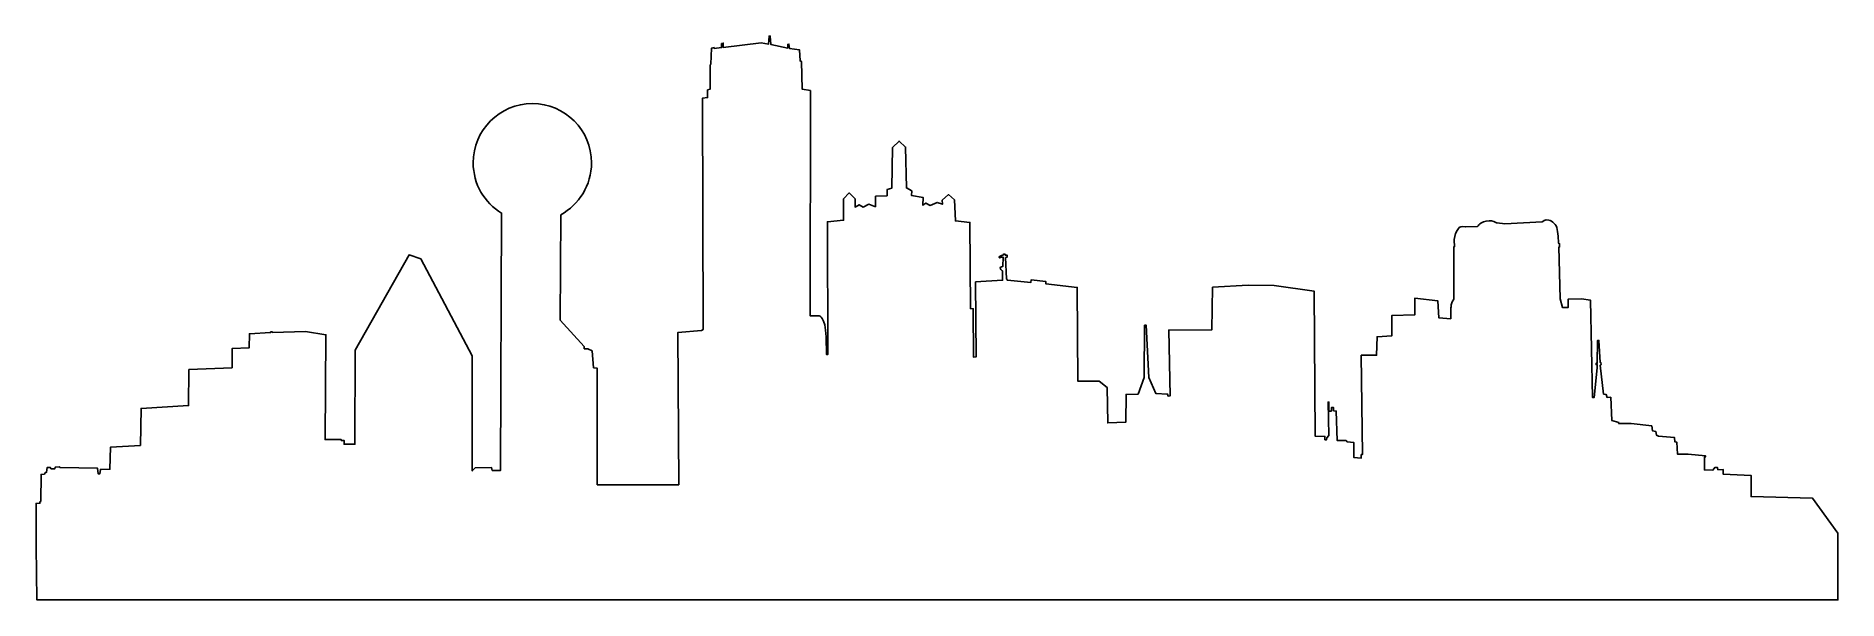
# Model space of a CAD drawing. Header units: centimetres. Extents: x -11.2 to 11.2, y -3.5 to 3.5.
import ezdxf

# ---------------------------------------------------------------- set-up
doc = ezdxf.new("R2010")
doc.units = ezdxf.units.CM
doc.header["$MEASUREMENT"] = 0
doc.layers.add('Camada 1', color=7, linetype='Continuous')

msp = doc.modelspace()

# ---------------------------------------------------------------- linework, layer by layer
at = {"layer": 'Camada 1'}
msp.add_open_spline([(-4.68311, 1.28656), (-4.4544, 1.41152), (-4.29931, 1.65425), (-4.29931, 1.93323), (-4.29931, 1.93323), (-4.29931, 2.33995), (-4.62901, 2.66964), (-5.03572, 2.66964), (-5.03572, 2.66964), (-5.44243, 2.66964), (-5.77213, 2.33994), (-5.77213, 1.93323), (-5.77213, 1.93323), (-5.77213, 1.66716), (-5.63103, 1.43407), (-5.4196, 1.30466), (-5.4196, 1.30466), (-5.4196, 1.30466), (-5.41889, 1.30574), (-5.41889, 1.30574), (-5.41889, 1.30574), (-5.41889, 1.30574), (-5.43162, -1.899), (-5.43162, -1.899), (-5.43162, -1.899), (-5.43162, -1.899), (-5.53555, -1.89899), (-5.53555, -1.89899), (-5.53555, -1.89899), (-5.53555, -1.89899), (-5.54317, -1.86346), (-5.54317, -1.86346), (-5.54317, -1.86346), (-5.54317, -1.86346), (-5.74597, -1.866), (-5.74597, -1.866), (-5.74597, -1.866), (-5.74597, -1.866), (-5.78402, -1.90402), (-5.78402, -1.90402), (-5.78402, -1.90402), (-5.78402, -1.90402), (-5.78653, -0.46911), (-5.78653, -0.46911), (-5.78653, -0.46911), (-5.78653, -0.46911), (-6.4255, 0.73527), (-6.4255, 0.73527), (-6.4255, 0.73527), (-6.4255, 0.73527), (-6.56996, 0.78599), (-6.56996, 0.78599), (-6.56996, 0.78599), (-6.56996, 0.78599), (-7.24182, -0.40059), (-7.24182, -0.40059), (-7.24182, -0.40059), (-7.24182, -0.40059), (-7.24439, -1.57198), (-7.24439, -1.57198), (-7.24439, -1.57198), (-7.24439, -1.57198), (-7.37877, -1.57197), (-7.37877, -1.57197), (-7.37877, -1.57197), (-7.37877, -1.57197), (-7.37877, -1.52376), (-7.37877, -1.52376), (-7.37877, -1.52376), (-7.37877, -1.52376), (-7.41425, -1.52376), (-7.41425, -1.52376), (-7.41425, -1.52376), (-7.41425, -1.52376), (-7.41425, -1.51365), (-7.41425, -1.51365), (-7.41425, -1.51365), (-7.41425, -1.51365), (-7.61456, -1.51365), (-7.61456, -1.51365), (-7.61456, -1.51365), (-7.61456, -1.51365), (-7.60445, -0.20793), (-7.60445, -0.20793), (-7.60445, -0.20793), (-7.60445, -0.20793), (-7.86054, -0.16994), (-7.86054, -0.16994), (-7.86054, -0.16994), (-7.86054, -0.16994), (-8.27125, -0.18005), (-8.27125, -0.18005), (-8.27125, -0.18005), (-8.27125, -0.18005), (-8.27125, -0.17238), (-8.27125, -0.17238), (-8.27125, -0.17238), (-8.27125, -0.17238), (-8.29409, -0.17238), (-8.29409, -0.17238), (-8.29409, -0.17238), (-8.29409, -0.17238), (-8.29409, -0.18259), (-8.29409, -0.18259), (-8.29409, -0.18259), (-8.29409, -0.18259), (-8.55777, -0.19526), (-8.55777, -0.19526), (-8.55777, -0.19526), (-8.55777, -0.19526), (-8.56028, -0.37269), (-8.56028, -0.37269), (-8.56028, -0.37269), (-8.56028, -0.37269), (-8.77324, -0.38036), (-8.77324, -0.38036), (-8.77324, -0.38036), (-8.77324, -0.38036), (-8.77324, -0.61867), (-8.77324, -0.61867), (-8.77324, -0.61867), (-8.77324, -0.61867), (-9.31077, -0.64153), (-9.31077, -0.64153), (-9.31077, -0.64153), (-9.31077, -0.64153), (-9.31328, -1.09026), (-9.31328, -1.09026), (-9.31328, -1.09026), (-9.31328, -1.09026), (-9.90404, -1.12569), (-9.90404, -1.12569), (-9.90404, -1.12569), (-9.90404, -1.12569), (-9.9142, -1.58718), (-9.9142, -1.58718), (-9.9142, -1.58718), (-9.9142, -1.58718), (-10.28687, -1.60996), (-10.28687, -1.60996), (-10.28687, -1.60996), (-10.28687, -1.60996), (-10.29192, -1.8838), (-10.29192, -1.8838), (-10.29192, -1.8838), (-10.29192, -1.8838), (-10.41111, -1.88637), (-10.41111, -1.88637), (-10.41111, -1.88637), (-10.41111, -1.88637), (-10.41873, -1.94214), (-10.41873, -1.94214), (-10.41873, -1.94214), (-10.41873, -1.94214), (-10.43902, -1.94215), (-10.43902, -1.94215), (-10.43902, -1.94215), (-10.43902, -1.94215), (-10.44664, -1.87114), (-10.44664, -1.87114), (-10.44664, -1.87114), (-10.44664, -1.87114), (-10.91059, -1.86093), (-10.91059, -1.86093), (-10.91059, -1.86093), (-10.91059, -1.86093), (-10.92332, -1.85336), (-10.92332, -1.85336), (-10.92332, -1.85336), (-10.92332, -1.85336), (-10.97404, -1.85593), (-10.97404, -1.85593), (-10.97404, -1.85593), (-10.97404, -1.85593), (-10.97909, -1.87871), (-10.97909, -1.87871), (-10.97909, -1.87871), (-10.97909, -1.87871), (-11.0247, -1.87625), (-11.0247, -1.87625), (-11.0247, -1.87625), (-11.0247, -1.87625), (-11.03486, -1.86093), (-11.03486, -1.86093), (-11.03486, -1.86093), (-11.03486, -1.86093), (-11.07285, -1.86092), (-11.07285, -1.86092), (-11.07285, -1.86092), (-11.07285, -1.86092), (-11.08047, -1.9218), (-11.08047, -1.9218), (-11.08047, -1.9218), (-11.08047, -1.9218), (-11.10074, -1.92688), (-11.10074, -1.92688), (-11.10074, -1.92688), (-11.10074, -1.92688), (-11.10836, -1.94466), (-11.10836, -1.94466), (-11.10836, -1.94466), (-11.10836, -1.94466), (-11.14892, -1.94723), (-11.14892, -1.94723), (-11.14892, -1.94723), (-11.14892, -1.94723), (-11.15397, -2.28442), (-11.15397, -2.28442), (-11.15397, -2.28442), (-11.15397, -2.28442), (-11.16413, -2.2895), (-11.16413, -2.2895), (-11.16413, -2.2895), (-11.16413, -2.2895), (-11.16413, -2.30717), (-11.16413, -2.30717), (-11.16413, -2.30717), (-11.16413, -2.30717), (-11.21229, -2.30971), (-11.21229, -2.30971), (-11.21229, -2.30971), (-11.21229, -2.30971), (-11.20972, -2.84464), (-11.20972, -2.84464), (-11.20972, -2.84464), (-11.20972, -2.84464), (-11.2021, -3.51155), (-11.2021, -3.51155), (-11.2021, -3.51155), (-11.2021, -3.51155), (11.21231, -3.51155), (11.21231, -3.51155), (11.21231, -3.51155), (11.21231, -3.51155), (11.21231, -2.67989), (11.21231, -2.67989), (11.21231, -2.67989), (11.21231, -2.67989), (10.8964, -2.24383), (10.8964, -2.24383), (10.8964, -2.24383), (10.8964, -2.24383), (10.13062, -2.22351), (10.13062, -2.22351), (10.13062, -2.22351), (10.13062, -2.22351), (10.13062, -1.95975), (10.13062, -1.95975), (10.13062, -1.95975), (10.13062, -1.95975), (9.78333, -1.94464), (9.78333, -1.94464), (9.78333, -1.94464), (9.78333, -1.94464), (9.78333, -1.88633), (9.78333, -1.88633), (9.78333, -1.88633), (9.78333, -1.88633), (9.71737, -1.8889), (9.71737, -1.8889), (9.71737, -1.8889), (9.71737, -1.8889), (9.71491, -1.86347), (9.71491, -1.86347), (9.71491, -1.86347), (9.71491, -1.86347), (9.67934, -1.86346), (9.67934, -1.86346), (9.67934, -1.86346), (9.67934, -1.86346), (9.65656, -1.89389), (9.65656, -1.89389), (9.65656, -1.89389), (9.65656, -1.89389), (9.55004, -1.89143), (9.55004, -1.89143), (9.55004, -1.89143), (9.55004, -1.89143), (9.55004, -1.73167), (9.55004, -1.73167), (9.55004, -1.73167), (9.55004, -1.73167), (9.56271, -1.7291), (9.56271, -1.7291), (9.56271, -1.7291), (9.56271, -1.7291), (9.56271, -1.71643), (9.56271, -1.71643), (9.56271, -1.71643), (9.56271, -1.71643), (9.34729, -1.69608), (9.34729, -1.69608), (9.34729, -1.69608), (9.34729, -1.69608), (9.21542, -1.69608), (9.21542, -1.69608), (9.21542, -1.69608), (9.21542, -1.69608), (9.20788, -1.54656), (9.20788, -1.54656), (9.20788, -1.54656), (9.20788, -1.54656), (9.18253, -1.54399), (9.18253, -1.54399), (9.18253, -1.54399), (9.18253, -1.54399), (9.17988, -1.48822), (9.17988, -1.48822), (9.17988, -1.48822), (9.17988, -1.48822), (8.9771, -1.47301), (8.9771, -1.47301), (8.9771, -1.47301), (8.9771, -1.47301), (8.95435, -1.46034), (8.95435, -1.46034), (8.95435, -1.46034), (8.95435, -1.46034), (8.94668, -1.41467), (8.94668, -1.41467), (8.94668, -1.41467), (8.94668, -1.41467), (8.90358, -1.40456), (8.90358, -1.40456), (8.90358, -1.40456), (8.90358, -1.40456), (8.89593, -1.34368), (8.89593, -1.34368), (8.89593, -1.34368), (8.89593, -1.34368), (8.6373, -1.31323), (8.6373, -1.31323), (8.6373, -1.31323), (8.6373, -1.31323), (8.48266, -1.31323), (8.48266, -1.31323), (8.48266, -1.31323), (8.48266, -1.31323), (8.48533, -1.30056), (8.48533, -1.30056), (8.48533, -1.30056), (8.48533, -1.30056), (8.3991, -1.27781), (8.3991, -1.27781), (8.3991, -1.27781), (8.3991, -1.27781), (8.38378, -0.98619), (8.38378, -0.98619), (8.38378, -0.98619), (8.38378, -0.98619), (8.33822, -0.98876), (8.33822, -0.98876), (8.33822, -0.98876), (8.33822, -0.98876), (8.32801, -0.9532), (8.32801, -0.9532), (8.32801, -0.9532), (8.32801, -0.9532), (8.29512, -0.94823), (8.29512, -0.94823), (8.29512, -0.94823), (8.29512, -0.94823), (8.25445, -0.58816), (8.25445, -0.58816), (8.25445, -0.58816), (8.25445, -0.58816), (8.26469, -0.58059), (8.26469, -0.58059), (8.26469, -0.58059), (8.26469, -0.58059), (8.25958, -0.5527), (8.25958, -0.5527), (8.25958, -0.5527), (8.25958, -0.5527), (8.25202, -0.55269), (8.25202, -0.55269), (8.25202, -0.55269), (8.25202, -0.55269), (8.23681, -0.27885), (8.23681, -0.27885), (8.23681, -0.27885), (8.23681, -0.27885), (8.2216, -0.27884), (8.2216, -0.27884), (8.2216, -0.27884), (8.2216, -0.27884), (8.21652, -0.56279), (8.21652, -0.56279), (8.21652, -0.56279), (8.21652, -0.56279), (8.20141, -0.5628), (8.20141, -0.5628), (8.20141, -0.5628), (8.20141, -0.5628), (8.20141, -0.58058), (8.20141, -0.58058), (8.20141, -0.58058), (8.20141, -0.58058), (8.21652, -0.58058), (8.21652, -0.58058), (8.21652, -0.58058), (8.21652, -0.58058), (8.21652, -0.6186), (8.21652, -0.6186), (8.21652, -0.6186), (8.21652, -0.6186), (8.1785, -0.98875), (8.1785, -0.98875), (8.1785, -0.98875), (8.1785, -0.98875), (8.15564, -0.98875), (8.15564, -0.98875), (8.15564, -0.98875), (8.15564, -0.98875), (8.13286, 0.22063), (8.13286, 0.22063), (8.13286, 0.22063), (8.13286, 0.22063), (8.01875, 0.23841), (8.01875, 0.23841), (8.01875, 0.23841), (8.01875, 0.23841), (7.85656, 0.23584), (7.85656, 0.23584), (7.85656, 0.23584), (7.85656, 0.23584), (7.85656, 0.13186), (7.85656, 0.13186), (7.85656, 0.13186), (7.85656, 0.13186), (7.783, 0.13187), (7.783, 0.13187), (7.783, 0.13187), (7.783, 0.13187), (7.75511, 0.23839), (7.75511, 0.23839), (7.75511, 0.23839), (7.75511, 0.23839), (7.7399, 0.88493), (7.7399, 0.88493), (7.7399, 0.88493), (7.7399, 0.88493), (7.74746, 0.88493), (7.74746, 0.88493), (7.74746, 0.88493), (7.74746, 0.88493), (7.74746, 0.92549), (7.74746, 0.92549), (7.74746, 0.92549), (7.74746, 0.92549), (7.73479, 0.93054), (7.73479, 0.93054), (7.73479, 0.93054), (7.73479, 0.93054), (7.73233, 1.03452), (7.71958, 1.10297), (7.71958, 1.10297), (7.70691, 1.17142), (7.65624, 1.20441), (7.61306, 1.21962), (7.61306, 1.21962), (7.56996, 1.23483), (7.53197, 1.19679), (7.53197, 1.19679), (7.53197, 1.19679), (7.53197, 1.19679), (7.06805, 1.17142), (7.06805, 1.17142), (7.06805, 1.17142), (7.03249, 1.17653), (6.96161, 1.18663), (6.96161, 1.18663), (6.96161, 1.18663), (6.91851, 1.21452), (6.8703, 1.21198), (6.8703, 1.21198), (6.8703, 1.21198), (6.76121, 1.20441), (6.72576, 1.13848), (6.72576, 1.13848), (6.72576, 1.13848), (6.72576, 1.13848), (6.57624, 1.13343), (6.57624, 1.13343), (6.57624, 1.13343), (6.52547, 1.15116), (6.50015, 1.12581), (6.50015, 1.12581), (6.50015, 1.12581), (6.41138, 1.04215), (6.44181, 0.89001), (6.44181, 0.89001), (6.44181, 0.89001), (6.44181, 0.89001), (6.4317, 0.88496), (6.4317, 0.88496), (6.4317, 0.88496), (6.4317, 0.88496), (6.4317, 0.23588), (6.4317, 0.23588), (6.4317, 0.23588), (6.39614, 0.19278), (6.39614, 0.1269), (6.39614, 0.1269), (6.39614, 0.1269), (6.39614, 0.1269), (6.39368, -0.01007), (6.39368, -0.01007), (6.39368, -0.01007), (6.39368, -0.01007), (6.24406, 0.0026), (6.24406, 0.0026), (6.24406, 0.0026), (6.24406, 0.0026), (6.23395, 0.21302), (6.23395, 0.21302), (6.23395, 0.21302), (6.23395, 0.21302), (5.94743, 0.24858), (5.94743, 0.24858), (5.94743, 0.24858), (5.94743, 0.24858), (5.94743, 0.04072), (5.94743, 0.04072), (5.94743, 0.04072), (5.94743, 0.04072), (5.65835, 0.03051), (5.65835, 0.03051), (5.65835, 0.03051), (5.65835, 0.03051), (5.66092, -0.22047), (5.66092, -0.22047), (5.66092, -0.22047), (5.66092, -0.22047), (5.47584, -0.23314), (5.47584, -0.23314), (5.47584, -0.23314), (5.47584, -0.23314), (5.47073, -0.46388), (5.47073, -0.46388), (5.47073, -0.46388), (5.47073, -0.46388), (5.28062, -0.46389), (5.28062, -0.46389), (5.28062, -0.46389), (5.28062, -0.46389), (5.29329, -1.70116), (5.29329, -1.70116), (5.29329, -1.70116), (5.29329, -1.70116), (5.28062, -1.70116), (5.28062, -1.70116), (5.28062, -1.70116), (5.28062, -1.70116), (5.28062, -1.74426), (5.28062, -1.74426), (5.28062, -1.74426), (5.28062, -1.74426), (5.18931, -1.73915), (5.18931, -1.73915), (5.18931, -1.73915), (5.18931, -1.73915), (5.18674, -1.54905), (5.18674, -1.54905), (5.18674, -1.54905), (5.18674, -1.54905), (5.10318, -1.5414), (5.10318, -1.5414), (5.10318, -1.5414), (5.10318, -1.5414), (5.09043, -1.52619), (5.09043, -1.52619), (5.09043, -1.52619), (5.09043, -1.52619), (4.97888, -1.52362), (4.97888, -1.52362), (4.97888, -1.52362), (4.97888, -1.52362), (4.96877, -1.15855), (4.96877, -1.15855), (4.96877, -1.15855), (4.96877, -1.15855), (4.93578, -1.15598), (4.93578, -1.15598), (4.93578, -1.15598), (4.93578, -1.15598), (4.93578, -1.11545), (4.93578, -1.11545), (4.93578, -1.11545), (4.93578, -1.11545), (4.9079, -1.11546), (4.9079, -1.11546), (4.9079, -1.11546), (4.9079, -1.11546), (4.9079, -1.15856), (4.9079, -1.15856), (4.9079, -1.15856), (4.9079, -1.15856), (4.87747, -1.15856), (4.87747, -1.15856), (4.87747, -1.15856), (4.87747, -1.15856), (4.87747, -1.04701), (4.87747, -1.04701), (4.87747, -1.04701), (4.87747, -1.04701), (4.86734, -1.04701), (4.86734, -1.04701), (4.86734, -1.04701), (4.86734, -1.04701), (4.87747, -1.46275), (4.87747, -1.46275), (4.87747, -1.46275), (4.87747, -1.46275), (4.84956, -1.49074), (4.84956, -1.49074), (4.84956, -1.49074), (4.84956, -1.49074), (4.84702, -1.51863), (4.84702, -1.51863), (4.84702, -1.51863), (4.84702, -1.51863), (4.82678, -1.51609), (4.82678, -1.51609), (4.82678, -1.51609), (4.82678, -1.51609), (4.82678, -1.47553), (4.82678, -1.47553), (4.82678, -1.47553), (4.82678, -1.47553), (4.70759, -1.47296), (4.70759, -1.47296), (4.70759, -1.47296), (4.70759, -1.47296), (4.69235, 0.33478), (4.69235, 0.33478), (4.69235, 0.33478), (4.69235, 0.33478), (4.19798, 0.4032), (4.19798, 0.4032), (4.19798, 0.4032), (4.19798, 0.4032), (3.87344, 0.40831), (3.87344, 0.40831), (3.87344, 0.40831), (3.87344, 0.40831), (3.42973, 0.38296), (3.42973, 0.38296), (3.42973, 0.38296), (3.42973, 0.38296), (3.42206, -0.14697), (3.42206, -0.14697), (3.42206, -0.14697), (3.42206, -0.14697), (2.88459, -0.14954), (2.88459, -0.14954), (2.88459, -0.14954), (2.88459, -0.14954), (2.89991, -0.97097), (2.89991, -0.97097), (2.89991, -0.97097), (2.89991, -0.97097), (2.87705, -0.97354), (2.87705, -0.97354), (2.87705, -0.97354), (2.87705, -0.97354), (2.86948, -0.94822), (2.86948, -0.94822), (2.86948, -0.94822), (2.86948, -0.94822), (2.72483, -0.94055), (2.72483, -0.94055), (2.72483, -0.94055), (2.72483, -0.94055), (2.63617, -0.7428), (2.63617, -0.7428), (2.63617, -0.7428), (2.63617, -0.7428), (2.60318, -0.09121), (2.60318, -0.09121), (2.60318, -0.09121), (2.60318, -0.09121), (2.58282, -0.0912), (2.58282, -0.0912), (2.58282, -0.0912), (2.58282, -0.0912), (2.57785, -0.74033), (2.57785, -0.74033), (2.57785, -0.74033), (2.57785, -0.74033), (2.50176, -0.94819), (2.50176, -0.94819), (2.50176, -0.94819), (2.50176, -0.94819), (2.35222, -0.95073), (2.35222, -0.95073), (2.35222, -0.95073), (2.35222, -0.95073), (2.34965, -1.29802), (2.34965, -1.29802), (2.34965, -1.29802), (2.34965, -1.29802), (2.12401, -1.30569), (2.12401, -1.30569), (2.12401, -1.30569), (2.12401, -1.30569), (2.11647, -0.86442), (2.11647, -0.86442), (2.11647, -0.86442), (2.11647, -0.86442), (2.01749, -0.78843), (2.01749, -0.78843), (2.01749, -0.78843), (2.01749, -0.78843), (1.75386, -0.78843), (1.75386, -0.78843), (1.75386, -0.78843), (1.75386, -0.78843), (1.74629, 0.38042), (1.74629, 0.38042), (1.74629, 0.38042), (1.74629, 0.38042), (1.35579, 0.42352), (1.35579, 0.42352), (1.35579, 0.42352), (1.35579, 0.42352), (1.35322, 0.45641), (1.35322, 0.45641), (1.35322, 0.45641), (1.35322, 0.45641), (1.17071, 0.47419), (1.17071, 0.47419), (1.17071, 0.47419), (1.17071, 0.47419), (1.16814, 0.44376), (1.16814, 0.44376), (1.16814, 0.44376), (1.16814, 0.44376), (0.87662, 0.46919), (0.87662, 0.46919), (0.87662, 0.46919), (0.87662, 0.46919), (0.86395, 0.48686), (0.86395, 0.48686), (0.86395, 0.48686), (0.86395, 0.48686), (0.85374, 0.75311), (0.85374, 0.75311), (0.85374, 0.75311), (0.85374, 0.75311), (0.87152, 0.75565), (0.87152, 0.75565), (0.87152, 0.75565), (0.87152, 0.75565), (0.87409, 0.781), (0.87409, 0.781), (0.87409, 0.781), (0.87409, 0.781), (0.84864, 0.781), (0.84864, 0.781), (0.84864, 0.781), (0.84864, 0.781), (0.84864, 0.79373), (0.84864, 0.79373), (0.84864, 0.79373), (0.84864, 0.79373), (0.82599, 0.79372), (0.82599, 0.79372), (0.82599, 0.79372), (0.82599, 0.79372), (0.82332, 0.78356), (0.82332, 0.78356), (0.82332, 0.78356), (0.79289, 0.78356), (0.77009, 0.75819), (0.77009, 0.75819), (0.77009, 0.75819), (0.77009, 0.75819), (0.78276, 0.74808), (0.78276, 0.74808), (0.78276, 0.74808), (0.79287, 0.76327), (0.82329, 0.75819), (0.82329, 0.75819), (0.82329, 0.75819), (0.82329, 0.75819), (0.82083, 0.64154), (0.82083, 0.64154), (0.82083, 0.64154), (0.82083, 0.64154), (0.78527, 0.64154), (0.78784, 0.61876), (0.78784, 0.61876), (0.79041, 0.59598), (0.81575, 0.58577), (0.81575, 0.58577), (0.81575, 0.58577), (0.81575, 0.58577), (0.81575, 0.46922), (0.81575, 0.46922), (0.81575, 0.46922), (0.81575, 0.46922), (0.48113, 0.44887), (0.48113, 0.44887), (0.48113, 0.44887), (0.48113, 0.44887), (0.4861, -0.48421), (0.4861, -0.48421), (0.4861, -0.48421), (0.4861, -0.48421), (0.45578, -0.48921), (0.45578, -0.48921), (0.45578, -0.48921), (0.45578, -0.48921), (0.4507, 0.11417), (0.4507, 0.11417), (0.4507, 0.11417), (0.4507, 0.11417), (0.41514, 0.11674), (0.41514, 0.11674), (0.41514, 0.11674), (0.41514, 0.11674), (0.41003, 1.18926), (0.41003, 1.18926), (0.41003, 1.18926), (0.41003, 1.18926), (0.23006, 1.20955), (0.23006, 1.20955), (0.23006, 1.20955), (0.23006, 1.20955), (0.21982, 1.47069), (0.21982, 1.47069), (0.21982, 1.47069), (0.21982, 1.47069), (0.14127, 1.53662), (0.14127, 1.53662), (0.14127, 1.53662), (0.14127, 1.53662), (0.06523, 1.4682), (0.06523, 1.4682), (0.06523, 1.4682), (0.06523, 1.4682), (0.0678, 1.41743), (0.0678, 1.41743), (0.0678, 1.41743), (0.0678, 1.41743), (0.00187, 1.44032), (0.00187, 1.44032), (0.00187, 1.44032), (0.00187, 1.44032), (-0.08433, 1.40227), (-0.08433, 1.40227), (-0.08433, 1.40227), (-0.08433, 1.40227), (-0.13754, 1.43016), (-0.13754, 1.43016), (-0.13754, 1.43016), (-0.13754, 1.43016), (-0.17553, 1.40479), (-0.17553, 1.40479), (-0.17553, 1.40479), (-0.17553, 1.40479), (-0.17302, 1.50118), (-0.17302, 1.50118), (-0.17302, 1.50118), (-0.17302, 1.50118), (-0.31756, 1.52653), (-0.31756, 1.52653), (-0.31756, 1.52653), (-0.31756, 1.52653), (-0.31499, 1.58236), (-0.31499, 1.58236), (-0.31499, 1.58236), (-0.31499, 1.58236), (-0.38092, 1.62035), (-0.38092, 1.62035), (-0.38092, 1.62035), (-0.38092, 1.62035), (-0.39103, 2.12745), (-0.39103, 2.12745), (-0.39103, 2.12745), (-0.39103, 2.12745), (-0.47218, 2.20352), (-0.47218, 2.20352), (-0.47218, 2.20352), (-0.47218, 2.20352), (-0.55327, 2.12491), (-0.55327, 2.12491), (-0.55327, 2.12491), (-0.55327, 2.12491), (-0.56343, 1.61781), (-0.56343, 1.61781), (-0.56343, 1.61781), (-0.56343, 1.61781), (-0.62174, 1.60008), (-0.62174, 1.60008), (-0.62174, 1.60008), (-0.62174, 1.60008), (-0.62174, 1.52147), (-0.62174, 1.52147), (-0.62174, 1.52147), (-0.62174, 1.52147), (-0.76372, 1.51636), (-0.76372, 1.51636), (-0.76372, 1.51636), (-0.76372, 1.51636), (-0.76629, 1.3846), (-0.76629, 1.3846), (-0.76629, 1.3846), (-0.76629, 1.3846), (-0.84995, 1.41749), (-0.84995, 1.41749), (-0.84995, 1.41749), (-0.84995, 1.41749), (-0.91837, 1.38201), (-0.91837, 1.38201), (-0.91837, 1.38201), (-0.91837, 1.38201), (-0.96909, 1.4099), (-0.96909, 1.4099), (-0.96909, 1.4099), (-0.96909, 1.4099), (-1.01981, 1.38201), (-1.01981, 1.38201), (-1.01981, 1.38201), (-1.01981, 1.38201), (-1.01982, 1.48325), (-1.01982, 1.48325), (-1.01982, 1.48325), (-1.01982, 1.48325), (-1.09337, 1.55675), (-1.09337, 1.55675), (-1.09337, 1.55675), (-1.09337, 1.55675), (-1.16179, 1.48325), (-1.16179, 1.48325), (-1.16179, 1.48325), (-1.16179, 1.48325), (-1.16179, 1.21697), (-1.16179, 1.21697), (-1.16179, 1.21697), (-1.16179, 1.21697), (-1.36459, 1.19924), (-1.36459, 1.19924), (-1.36459, 1.19924), (-1.36459, 1.19924), (-1.35954, -0.45631), (-1.35954, -0.45631), (-1.35954, -0.45631), (-1.35954, -0.45631), (-1.37476, -0.4563), (-1.37476, -0.4563), (-1.37476, -0.4563), (-1.37476, -0.4563), (-1.37987, -0.23577), (-1.37987, -0.23577), (-1.37987, -0.23577), (-1.38744, 0.02543), (-1.46858, 0.02543), (-1.46858, 0.02543), (-1.46858, 0.02543), (-1.46858, 0.02543), (-1.57757, 0.02543), (-1.57757, 0.02543), (-1.57757, 0.02543), (-1.57757, 0.02543), (-1.57506, 2.8321), (-1.57506, 2.8321), (-1.57506, 2.8321), (-1.57506, 2.8321), (-1.67904, 2.84983), (-1.67904, 2.84983), (-1.67904, 2.84983), (-1.67904, 2.84983), (-1.68661, 3.19466), (-1.68661, 3.19466), (-1.68661, 3.19466), (-1.68661, 3.19466), (-1.70439, 3.20223), (-1.70439, 3.20223), (-1.70439, 3.20223), (-1.70439, 3.20223), (-1.70944, 3.33915), (-1.70944, 3.33915), (-1.70944, 3.33915), (-1.70944, 3.33915), (-1.8362, 3.35693), (-1.8362, 3.35693), (-1.8362, 3.35693), (-1.8362, 3.35693), (-1.84382, 3.41016), (-1.84382, 3.41016), (-1.84382, 3.41016), (-1.84382, 3.41016), (-1.85649, 3.40765), (-1.85649, 3.40765), (-1.85649, 3.40765), (-1.85649, 3.40765), (-1.85649, 3.36198), (-1.85649, 3.36198), (-1.85649, 3.36198), (-1.85649, 3.36198), (-2.06945, 3.40765), (-2.06945, 3.40765), (-2.06945, 3.40765), (-2.06945, 3.40765), (-2.07477, 3.51155), (-2.07477, 3.51155), (-2.07477, 3.51155), (-2.07477, 3.51155), (-2.08993, 3.51155), (-2.08993, 3.51155), (-2.08993, 3.51155), (-2.08993, 3.51155), (-2.09504, 3.41014), (-2.09504, 3.41014), (-2.09504, 3.41014), (-2.09504, 3.41014), (-2.18886, 3.42789), (-2.18886, 3.42789), (-2.18886, 3.42789), (-2.18886, 3.42789), (-2.6604, 3.36958), (-2.6604, 3.36958), (-2.6604, 3.36958), (-2.6604, 3.36958), (-2.6604, 3.42284), (-2.6604, 3.42284), (-2.6604, 3.42284), (-2.6604, 3.42284), (-2.68072, 3.41773), (-2.68072, 3.41773), (-2.68072, 3.41773), (-2.68072, 3.41773), (-2.68072, 3.36701), (-2.68072, 3.36701), (-2.68072, 3.36701), (-2.68072, 3.36701), (-2.77195, 3.35434), (-2.77195, 3.35434), (-2.77195, 3.35434), (-2.77195, 3.35434), (-2.77454, 3.36701), (-2.77454, 3.36701), (-2.77454, 3.36701), (-2.77454, 3.36701), (-2.80491, 3.36196), (-2.80491, 3.36196), (-2.80491, 3.36196), (-2.80491, 3.36196), (-2.81253, 3.15913), (-2.81253, 3.15913), (-2.81253, 3.15913), (-2.81253, 3.15913), (-2.82264, 3.15402), (-2.82264, 3.15402), (-2.82264, 3.15402), (-2.82264, 3.15402), (-2.82264, 2.84978), (-2.82264, 2.84978), (-2.82264, 2.84978), (-2.82264, 2.84978), (-2.85563, 2.83967), (-2.85563, 2.83967), (-2.85563, 2.83967), (-2.85563, 2.83967), (-2.85563, 2.74585), (-2.85563, 2.74585), (-2.85563, 2.74585), (-2.85563, 2.74585), (-2.91646, 2.73823), (-2.91646, 2.73823), (-2.91646, 2.73823), (-2.91646, 2.73823), (-2.91141, -0.14448), (-2.91141, -0.14448), (-2.91141, -0.14448), (-2.91141, -0.14448), (-2.92919, -0.15715), (-2.92919, -0.15715), (-2.92919, -0.15715), (-2.92919, -0.15715), (-3.22325, -0.18004), (-3.22325, -0.18004), (-3.22325, -0.18004), (-3.22325, -0.18004), (-3.21309, -2.07644), (-3.21309, -2.07644), (-3.21309, -2.07644), (-3.21309, -2.07644), (-4.22729, -2.07645), (-4.22729, -2.07645), (-4.22729, -2.07645), (-4.22729, -2.07645), (-4.22729, -0.62619), (-4.22729, -0.62619), (-4.22729, -0.62619), (-4.22729, -0.62619), (-4.2729, -0.61865), (-4.2729, -0.61865), (-4.2729, -0.61865), (-4.2729, -0.61865), (-4.29068, -0.41069), (-4.29068, -0.41069), (-4.29068, -0.41069), (-4.29068, -0.41069), (-4.34389, -0.38291), (-4.34389, -0.38291), (-4.34389, -0.38291), (-4.34389, -0.38291), (-4.38956, -0.3829), (-4.38956, -0.3829), (-4.38956, -0.3829), (-4.38956, -0.3829), (-4.39207, -0.35491), (-4.39207, -0.35491), (-4.39207, -0.35491), (-4.39207, -0.35491), (-4.68875, -0.02537), (-4.68875, -0.02537), (-4.68875, -0.02537), (-4.68875, -0.02537), (-4.68113, 1.28294), (-4.68113, 1.28294), (-4.68113, 1.28294), (-4.68113, 1.28294), (-4.68311, 1.28656), (-4.68311, 1.28656)], degree=3, knots=[0, 0, 0, 0, 0.00353357, 0.00353357, 0.00353357, 0.00353357, 0.00706714, 0.00706714, 0.00706714, 0.00706714, 0.01060071, 0.01060071, 0.01060071, 0.01060071, 0.01413428, 0.01413428, 0.01413428, 0.01413428, 0.01766784, 0.01766784, 0.01766784, 0.01766784, 0.02120141, 0.02120141, 0.02120141, 0.02120141, 0.02473498, 0.02473498, 0.02473498, 0.02473498, 0.02826855, 0.02826855, 0.02826855, 0.02826855, 0.03180212, 0.03180212, 0.03180212, 0.03180212, 0.03533569, 0.03533569, 0.03533569, 0.03533569, 0.03886926, 0.03886926, 0.03886926, 0.03886926, 0.04240283, 0.04240283, 0.04240283, 0.04240283, 0.0459364, 0.0459364, 0.0459364, 0.0459364, 0.04946996, 0.04946996, 0.04946996, 0.04946996, 0.05300353, 0.05300353, 0.05300353, 0.05300353, 0.0565371, 0.0565371, 0.0565371, 0.0565371, 0.06007067, 0.06007067, 0.06007067, 0.06007067, 0.06360424, 0.06360424, 0.06360424, 0.06360424, 0.06713781, 0.06713781, 0.06713781, 0.06713781, 0.07067138, 0.07067138, 0.07067138, 0.07067138, 0.07420495, 0.07420495, 0.07420495, 0.07420495, 0.07773852, 0.07773852, 0.07773852, 0.07773852, 0.08127208, 0.08127208, 0.08127208, 0.08127208, 0.08480565, 0.08480565, 0.08480565, 0.08480565, 0.08833922, 0.08833922, 0.08833922, 0.08833922, 0.09187279, 0.09187279, 0.09187279, 0.09187279, 0.09540636, 0.09540636, 0.09540636, 0.09540636, 0.09893993, 0.09893993, 0.09893993, 0.09893993, 0.1024735, 0.1024735, 0.1024735, 0.1024735, 0.10600707, 0.10600707, 0.10600707, 0.10600707, 0.10954064, 0.10954064, 0.10954064, 0.10954064, 0.1130742, 0.1130742, 0.1130742, 0.1130742, 0.11660777, 0.11660777, 0.11660777, 0.11660777, 0.12014134, 0.12014134, 0.12014134, 0.12014134, 0.12367491, 0.12367491, 0.12367491, 0.12367491, 0.12720848, 0.12720848, 0.12720848, 0.12720848, 0.13074205, 0.13074205, 0.13074205, 0.13074205, 0.13427562, 0.13427562, 0.13427562, 0.13427562, 0.13780919, 0.13780919, 0.13780919, 0.13780919, 0.14134276, 0.14134276, 0.14134276, 0.14134276, 0.14487633, 0.14487633, 0.14487633, 0.14487633, 0.14840989, 0.14840989, 0.14840989, 0.14840989, 0.15194346, 0.15194346, 0.15194346, 0.15194346, 0.15547703, 0.15547703, 0.15547703, 0.15547703, 0.1590106, 0.1590106, 0.1590106, 0.1590106, 0.16254417, 0.16254417, 0.16254417, 0.16254417, 0.16607774, 0.16607774, 0.16607774, 0.16607774, 0.16961131, 0.16961131, 0.16961131, 0.16961131, 0.17314488, 0.17314488, 0.17314488, 0.17314488, 0.17667845, 0.17667845, 0.17667845, 0.17667845, 0.18021201, 0.18021201, 0.18021201, 0.18021201, 0.18374558, 0.18374558, 0.18374558, 0.18374558, 0.18727915, 0.18727915, 0.18727915, 0.18727915, 0.19081272, 0.19081272, 0.19081272, 0.19081272, 0.19434629, 0.19434629, 0.19434629, 0.19434629, 0.19787986, 0.19787986, 0.19787986, 0.19787986, 0.20141343, 0.20141343, 0.20141343, 0.20141343, 0.204947, 0.204947, 0.204947, 0.204947, 0.20848057, 0.20848057, 0.20848057, 0.20848057, 0.21201413, 0.21201413, 0.21201413, 0.21201413, 0.2155477, 0.2155477, 0.2155477, 0.2155477, 0.21908127, 0.21908127, 0.21908127, 0.21908127, 0.22261484, 0.22261484, 0.22261484, 0.22261484, 0.22614841, 0.22614841, 0.22614841, 0.22614841, 0.22968198, 0.22968198, 0.22968198, 0.22968198, 0.23321555, 0.23321555, 0.23321555, 0.23321555, 0.23674912, 0.23674912, 0.23674912, 0.23674912, 0.24028269, 0.24028269, 0.24028269, 0.24028269, 0.24381625, 0.24381625, 0.24381625, 0.24381625, 0.24734982, 0.24734982, 0.24734982, 0.24734982, 0.25088339, 0.25088339, 0.25088339, 0.25088339, 0.25441696, 0.25441696, 0.25441696, 0.25441696, 0.25795053, 0.25795053, 0.25795053, 0.25795053, 0.2614841, 0.2614841, 0.2614841, 0.2614841, 0.26501767, 0.26501767, 0.26501767, 0.26501767, 0.26855124, 0.26855124, 0.26855124, 0.26855124, 0.27208481, 0.27208481, 0.27208481, 0.27208481, 0.27561837, 0.27561837, 0.27561837, 0.27561837, 0.27915194, 0.27915194, 0.27915194, 0.27915194, 0.28268551, 0.28268551, 0.28268551, 0.28268551, 0.28621908, 0.28621908, 0.28621908, 0.28621908, 0.28975265, 0.28975265, 0.28975265, 0.28975265, 0.29328622, 0.29328622, 0.29328622, 0.29328622, 0.29681979, 0.29681979, 0.29681979, 0.29681979, 0.30035336, 0.30035336, 0.30035336, 0.30035336, 0.30388693, 0.30388693, 0.30388693, 0.30388693, 0.30742049, 0.30742049, 0.30742049, 0.30742049, 0.31095406, 0.31095406, 0.31095406, 0.31095406, 0.31448763, 0.31448763, 0.31448763, 0.31448763, 0.3180212, 0.3180212, 0.3180212, 0.3180212, 0.32155477, 0.32155477, 0.32155477, 0.32155477, 0.32508834, 0.32508834, 0.32508834, 0.32508834, 0.32862191, 0.32862191, 0.32862191, 0.32862191, 0.33215548, 0.33215548, 0.33215548, 0.33215548, 0.33568905, 0.33568905, 0.33568905, 0.33568905, 0.33922261, 0.33922261, 0.33922261, 0.33922261, 0.34275618, 0.34275618, 0.34275618, 0.34275618, 0.34628975, 0.34628975, 0.34628975, 0.34628975, 0.34982332, 0.34982332, 0.34982332, 0.34982332, 0.35335689, 0.35335689, 0.35335689, 0.35335689, 0.35689046, 0.35689046, 0.35689046, 0.35689046, 0.36042403, 0.36042403, 0.36042403, 0.36042403, 0.3639576, 0.3639576, 0.3639576, 0.3639576, 0.36749117, 0.36749117, 0.36749117, 0.36749117, 0.37102473, 0.37102473, 0.37102473, 0.37102473, 0.3745583, 0.3745583, 0.3745583, 0.3745583, 0.37809187, 0.37809187, 0.37809187, 0.37809187, 0.38162544, 0.38162544, 0.38162544, 0.38162544, 0.38515901, 0.38515901, 0.38515901, 0.38515901, 0.38869258, 0.38869258, 0.38869258, 0.38869258, 0.39222615, 0.39222615, 0.39222615, 0.39222615, 0.39575972, 0.39575972, 0.39575972, 0.39575972, 0.39929329, 0.39929329, 0.39929329, 0.39929329, 0.40282686, 0.40282686, 0.40282686, 0.40282686, 0.40636042, 0.40636042, 0.40636042, 0.40636042, 0.40989399, 0.40989399, 0.40989399, 0.40989399, 0.41342756, 0.41342756, 0.41342756, 0.41342756, 0.41696113, 0.41696113, 0.41696113, 0.41696113, 0.4204947, 0.4204947, 0.4204947, 0.4204947, 0.42402827, 0.42402827, 0.42402827, 0.42402827, 0.42756184, 0.42756184, 0.42756184, 0.42756184, 0.43109541, 0.43109541, 0.43109541, 0.43109541, 0.43462898, 0.43462898, 0.43462898, 0.43462898, 0.43816254, 0.43816254, 0.43816254, 0.43816254, 0.44169611, 0.44169611, 0.44169611, 0.44169611, 0.44522968, 0.44522968, 0.44522968, 0.44522968, 0.44876325, 0.44876325, 0.44876325, 0.44876325, 0.45229682, 0.45229682, 0.45229682, 0.45229682, 0.45583039, 0.45583039, 0.45583039, 0.45583039, 0.45936396, 0.45936396, 0.45936396, 0.45936396, 0.46289753, 0.46289753, 0.46289753, 0.46289753, 0.4664311, 0.4664311, 0.4664311, 0.4664311, 0.46996466, 0.46996466, 0.46996466, 0.46996466, 0.47349823, 0.47349823, 0.47349823, 0.47349823, 0.4770318, 0.4770318, 0.4770318, 0.4770318, 0.48056537, 0.48056537, 0.48056537, 0.48056537, 0.48409894, 0.48409894, 0.48409894, 0.48409894, 0.48763251, 0.48763251, 0.48763251, 0.48763251, 0.49116608, 0.49116608, 0.49116608, 0.49116608, 0.49469965, 0.49469965, 0.49469965, 0.49469965, 0.49823322, 0.49823322, 0.49823322, 0.49823322, 0.50176678, 0.50176678, 0.50176678, 0.50176678, 0.50530035, 0.50530035, 0.50530035, 0.50530035, 0.50883392, 0.50883392, 0.50883392, 0.50883392, 0.51236749, 0.51236749, 0.51236749, 0.51236749, 0.51590106, 0.51590106, 0.51590106, 0.51590106, 0.51943463, 0.51943463, 0.51943463, 0.51943463, 0.5229682, 0.5229682, 0.5229682, 0.5229682, 0.52650177, 0.52650177, 0.52650177, 0.52650177, 0.53003534, 0.53003534, 0.53003534, 0.53003534, 0.5335689, 0.5335689, 0.5335689, 0.5335689, 0.53710247, 0.53710247, 0.53710247, 0.53710247, 0.54063604, 0.54063604, 0.54063604, 0.54063604, 0.54416961, 0.54416961, 0.54416961, 0.54416961, 0.54770318, 0.54770318, 0.54770318, 0.54770318, 0.55123675, 0.55123675, 0.55123675, 0.55123675, 0.55477032, 0.55477032, 0.55477032, 0.55477032, 0.55830389, 0.55830389, 0.55830389, 0.55830389, 0.56183746, 0.56183746, 0.56183746, 0.56183746, 0.56537102, 0.56537102, 0.56537102, 0.56537102, 0.56890459, 0.56890459, 0.56890459, 0.56890459, 0.57243816, 0.57243816, 0.57243816, 0.57243816, 0.57597173, 0.57597173, 0.57597173, 0.57597173, 0.5795053, 0.5795053, 0.5795053, 0.5795053, 0.58303887, 0.58303887, 0.58303887, 0.58303887, 0.58657244, 0.58657244, 0.58657244, 0.58657244, 0.59010601, 0.59010601, 0.59010601, 0.59010601, 0.59363958, 0.59363958, 0.59363958, 0.59363958, 0.59717314, 0.59717314, 0.59717314, 0.59717314, 0.60070671, 0.60070671, 0.60070671, 0.60070671, 0.60424028, 0.60424028, 0.60424028, 0.60424028, 0.60777385, 0.60777385, 0.60777385, 0.60777385, 0.61130742, 0.61130742, 0.61130742, 0.61130742, 0.61484099, 0.61484099, 0.61484099, 0.61484099, 0.61837456, 0.61837456, 0.61837456, 0.61837456, 0.62190813, 0.62190813, 0.62190813, 0.62190813, 0.6254417, 0.6254417, 0.6254417, 0.6254417, 0.62897527, 0.62897527, 0.62897527, 0.62897527, 0.63250883, 0.63250883, 0.63250883, 0.63250883, 0.6360424, 0.6360424, 0.6360424, 0.6360424, 0.63957597, 0.63957597, 0.63957597, 0.63957597, 0.64310954, 0.64310954, 0.64310954, 0.64310954, 0.64664311, 0.64664311, 0.64664311, 0.64664311, 0.65017668, 0.65017668, 0.65017668, 0.65017668, 0.65371025, 0.65371025, 0.65371025, 0.65371025, 0.65724382, 0.65724382, 0.65724382, 0.65724382, 0.66077739, 0.66077739, 0.66077739, 0.66077739, 0.66431095, 0.66431095, 0.66431095, 0.66431095, 0.66784452, 0.66784452, 0.66784452, 0.66784452, 0.67137809, 0.67137809, 0.67137809, 0.67137809, 0.67491166, 0.67491166, 0.67491166, 0.67491166, 0.67844523, 0.67844523, 0.67844523, 0.67844523, 0.6819788, 0.6819788, 0.6819788, 0.6819788, 0.68551237, 0.68551237, 0.68551237, 0.68551237, 0.68904594, 0.68904594, 0.68904594, 0.68904594, 0.69257951, 0.69257951, 0.69257951, 0.69257951, 0.69611307, 0.69611307, 0.69611307, 0.69611307, 0.69964664, 0.69964664, 0.69964664, 0.69964664, 0.70318021, 0.70318021, 0.70318021, 0.70318021, 0.70671378, 0.70671378, 0.70671378, 0.70671378, 0.71024735, 0.71024735, 0.71024735, 0.71024735, 0.71378092, 0.71378092, 0.71378092, 0.71378092, 0.71731449, 0.71731449, 0.71731449, 0.71731449, 0.72084806, 0.72084806, 0.72084806, 0.72084806, 0.72438163, 0.72438163, 0.72438163, 0.72438163, 0.72791519, 0.72791519, 0.72791519, 0.72791519, 0.73144876, 0.73144876, 0.73144876, 0.73144876, 0.73498233, 0.73498233, 0.73498233, 0.73498233, 0.7385159, 0.7385159, 0.7385159, 0.7385159, 0.74204947, 0.74204947, 0.74204947, 0.74204947, 0.74558304, 0.74558304, 0.74558304, 0.74558304, 0.74911661, 0.74911661, 0.74911661, 0.74911661, 0.75265018, 0.75265018, 0.75265018, 0.75265018, 0.75618375, 0.75618375, 0.75618375, 0.75618375, 0.75971731, 0.75971731, 0.75971731, 0.75971731, 0.76325088, 0.76325088, 0.76325088, 0.76325088, 0.76678445, 0.76678445, 0.76678445, 0.76678445, 0.77031802, 0.77031802, 0.77031802, 0.77031802, 0.77385159, 0.77385159, 0.77385159, 0.77385159, 0.77738516, 0.77738516, 0.77738516, 0.77738516, 0.78091873, 0.78091873, 0.78091873, 0.78091873, 0.7844523, 0.7844523, 0.7844523, 0.7844523, 0.78798587, 0.78798587, 0.78798587, 0.78798587, 0.79151943, 0.79151943, 0.79151943, 0.79151943, 0.795053, 0.795053, 0.795053, 0.795053, 0.79858657, 0.79858657, 0.79858657, 0.79858657, 0.80212014, 0.80212014, 0.80212014, 0.80212014, 0.80565371, 0.80565371, 0.80565371, 0.80565371, 0.80918728, 0.80918728, 0.80918728, 0.80918728, 0.81272085, 0.81272085, 0.81272085, 0.81272085, 0.81625442, 0.81625442, 0.81625442, 0.81625442, 0.81978799, 0.81978799, 0.81978799, 0.81978799, 0.82332155, 0.82332155, 0.82332155, 0.82332155, 0.82685512, 0.82685512, 0.82685512, 0.82685512, 0.83038869, 0.83038869, 0.83038869, 0.83038869, 0.83392226, 0.83392226, 0.83392226, 0.83392226, 0.83745583, 0.83745583, 0.83745583, 0.83745583, 0.8409894, 0.8409894, 0.8409894, 0.8409894, 0.84452297, 0.84452297, 0.84452297, 0.84452297, 0.84805654, 0.84805654, 0.84805654, 0.84805654, 0.85159011, 0.85159011, 0.85159011, 0.85159011, 0.85512367, 0.85512367, 0.85512367, 0.85512367, 0.85865724, 0.85865724, 0.85865724, 0.85865724, 0.86219081, 0.86219081, 0.86219081, 0.86219081, 0.86572438, 0.86572438, 0.86572438, 0.86572438, 0.86925795, 0.86925795, 0.86925795, 0.86925795, 0.87279152, 0.87279152, 0.87279152, 0.87279152, 0.87632509, 0.87632509, 0.87632509, 0.87632509, 0.87985866, 0.87985866, 0.87985866, 0.87985866, 0.88339223, 0.88339223, 0.88339223, 0.88339223, 0.8869258, 0.8869258, 0.8869258, 0.8869258, 0.89045936, 0.89045936, 0.89045936, 0.89045936, 0.89399293, 0.89399293, 0.89399293, 0.89399293, 0.8975265, 0.8975265, 0.8975265, 0.8975265, 0.90106007, 0.90106007, 0.90106007, 0.90106007, 0.90459364, 0.90459364, 0.90459364, 0.90459364, 0.90812721, 0.90812721, 0.90812721, 0.90812721, 0.91166078, 0.91166078, 0.91166078, 0.91166078, 0.91519435, 0.91519435, 0.91519435, 0.91519435, 0.91872792, 0.91872792, 0.91872792, 0.91872792, 0.92226148, 0.92226148, 0.92226148, 0.92226148, 0.92579505, 0.92579505, 0.92579505, 0.92579505, 0.92932862, 0.92932862, 0.92932862, 0.92932862, 0.93286219, 0.93286219, 0.93286219, 0.93286219, 0.93639576, 0.93639576, 0.93639576, 0.93639576, 0.93992933, 0.93992933, 0.93992933, 0.93992933, 0.9434629, 0.9434629, 0.9434629, 0.9434629, 0.94699647, 0.94699647, 0.94699647, 0.94699647, 0.95053004, 0.95053004, 0.95053004, 0.95053004, 0.9540636, 0.9540636, 0.9540636, 0.9540636, 0.95759717, 0.95759717, 0.95759717, 0.95759717, 0.96113074, 0.96113074, 0.96113074, 0.96113074, 0.96466431, 0.96466431, 0.96466431, 0.96466431, 0.96819788, 0.96819788, 0.96819788, 0.96819788, 0.97173145, 0.97173145, 0.97173145, 0.97173145, 0.97526502, 0.97526502, 0.97526502, 0.97526502, 0.97879859, 0.97879859, 0.97879859, 0.97879859, 0.98233216, 0.98233216, 0.98233216, 0.98233216, 0.98586572, 0.98586572, 0.98586572, 0.98586572, 0.98939929, 0.98939929, 0.98939929, 0.98939929, 0.99293286, 0.99293286, 0.99293286, 0.99293286, 1, 1, 1, 1], dxfattribs=at)

doc.saveas('drawing.dxf')
